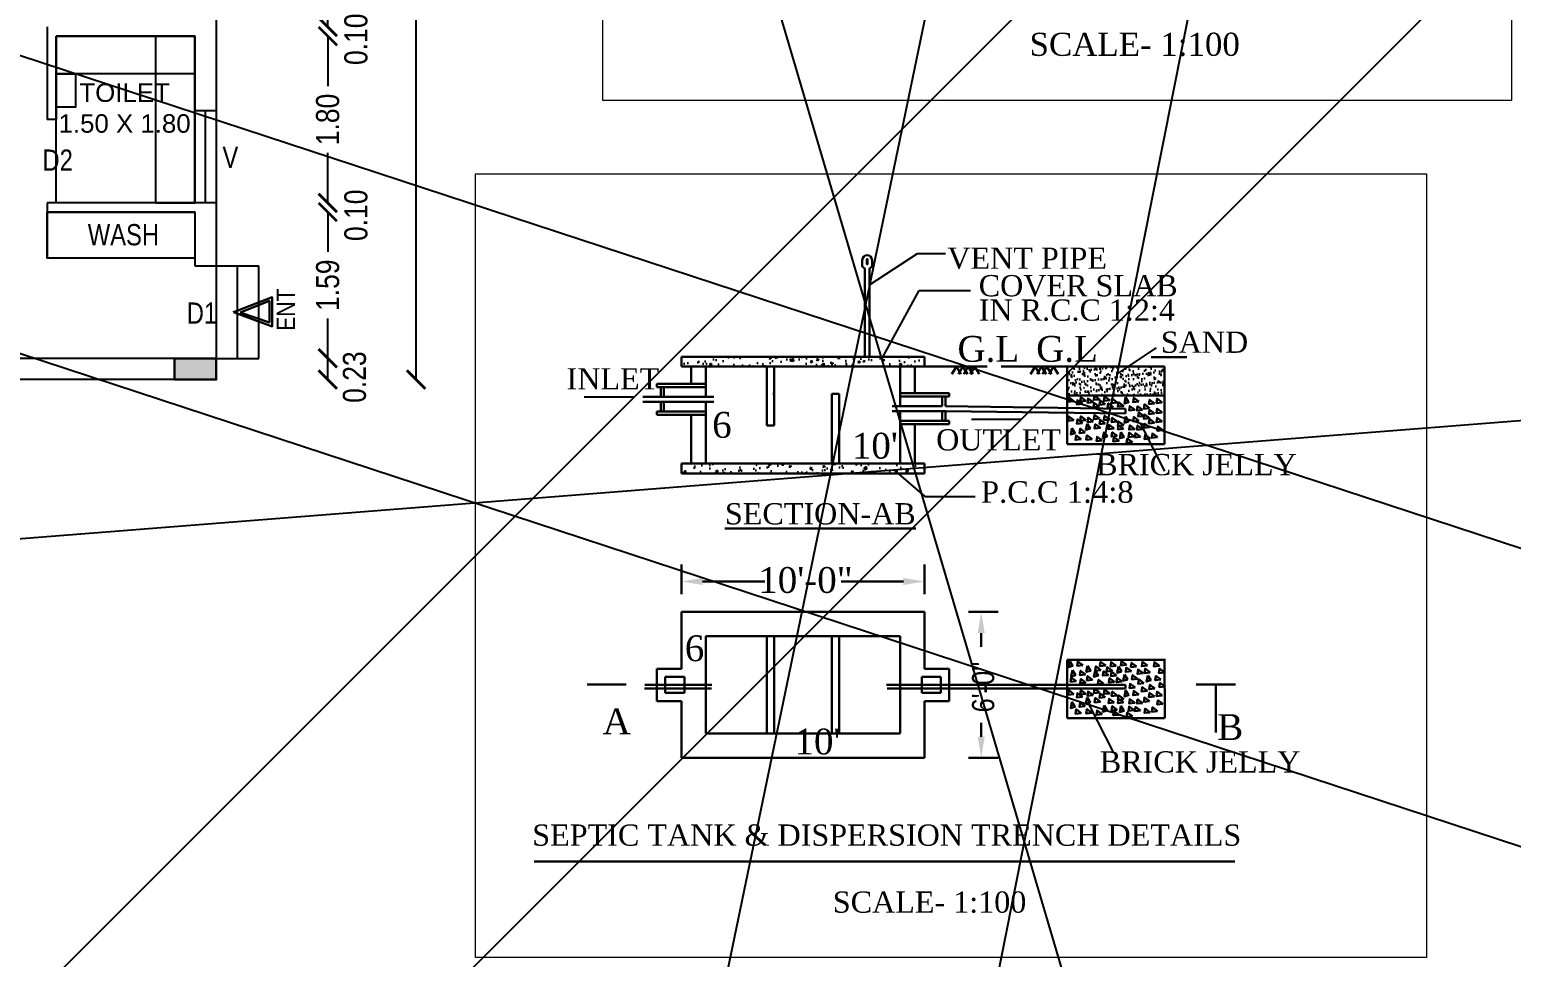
# Model space of a CAD drawing. Header units: metres. Extents: x -488 to 4759, y 38 to 2071.
# Drawn here: x 3027.85 to 3043.89, y 55.3 to 65.34 of the extents above; entities that cross this region are included whole.
import ezdxf

# ---------------------------------------------------------------- set-up
doc = ezdxf.new("R2010")
doc.units = ezdxf.units.M
doc.header["$MEASUREMENT"] = 0
doc.layers.add('0 @ 1', color=7, linetype='Continuous')
doc.styles.add('1', font='times.ttf', dxfattribs={"height": 6})
doc.styles.add('2', font='swissc.ttf', dxfattribs={"height": 0.23})
doc.styles.add('CODE', font='swissc.ttf', dxfattribs={"height": 0.25})
doc.styles.add('Dutch-RO- S.B', font='romantic.ttf')
doc.styles.add('sa1', font='', dxfattribs={"height": 72})
doc.styles.add('SUBBU3', font='swissl.ttf', dxfattribs={"width": 0.8})
doc.styles.add('swc', font='swissc.ttf')
doc.styles.add('TIMES', font='times.ttf', dxfattribs={"height": 9})
doc.styles.get('sa1').set_extended_font_data('Abadi MT Condensed Light')
doc.linetypes.add('ZIGZAG', pattern='A,0.0001,-0.2,[131,ltypeshp.shx,S=0.2,R=0,X=-0.2,Y=0],-0.4,[131,ltypeshp.shx,S=0.2,R=180,X=0.2,Y=0],-0.2', length=0.8001)
doc.dimstyles.new('ISO-25', dxfattribs={"dimtxt": 200, "dimasz": 150, "dimexe": 100, "dimexo": 50, "dimtad": 1, "dimtxsty": 'TIMES', "dimblk": 'OBLIQUE', "dimcen": 2.5, "dimclrt": 3, "dimadec": 0, "dimazin": 0, "dimtfac": 1, "dimtmove": 2, "dimatfit": 3, "dimldrblk": 'OBLIQUE', "dimfxl": 0, "dimarcsym": 0})
doc.dimstyles.new('OUTER', dxfattribs={"dimscale": 0, "dimtxt": 0.3, "dimasz": 0.18, "dimexe": 0.18, "dimexo": 0.0625, "dimgap": 0.09, "dimtad": 0, "dimzin": 0, "dimdsep": 46, "dimtxsty": 'CODE', "dimcen": 0.09, "dimse1": 1, "dimse2": 1, "dimclrd": 8, "dimclrt": 1, "dimadec": 0, "dimazin": 0, "dimtfac": 1, "dimtofl": 0, "dimtmove": 0, "dimatfit": 3, "dimfxl": 0, "dimtolj": 1, "dimtzin": 0, "dimarcsym": 0})
pattern_1 = [(50, (3006.49572, 40.81243), (0.2236462, -0.0195665), [0.0233854, -0.2572393]), (355, (3006.49572, 40.81243), (-0.0432634, 0.2345372), [0.0187083, -0.2057914]), (100.451, (3006.51435, 40.8108), (0.1803836, 0.2149696), [0.0198745, -0.2186196]), (46.1842, (3006.49572, 40.8748), (0.332771, -0.0516103), [0.035078, -0.385859]), (96.6356, (3006.52345, 40.8705), (0.2914326, 0.3037345), [0.0298118, -0.3279294]), (351.184, (3006.4957, 40.8748), (0.291433, 0.303734), [0.0280625, -0.308687]), (21, (3006.5269, 40.8592), (0.1861193, -0.12553905), [0.0233854, -0.2572393]), (326, (3006.5269, 40.8592), (0.0758669, 0.2261054), [0.0187083, -0.2057914]), (71.4514, (3006.5424, 40.84874), (0.2619857, 0.1005668), [0.0198745, -0.2186196]), (37.5, (3006.49572, 40.81243), (0.0037915, 0.10379803), [0, -0.20329698, 0, -0.20890947, 0, -0.20657093]), (7.5, (3006.49572, 40.81243), (0.08202644, 0.1229796), [0, -0.11910958, 0, -0.1986199, 0, -0.0787308]), (327.5, (3006.42618, 40.81243), (0.16644823, -0.00703249), [0, -0.0779513, 0, -0.24320804, 0, -0.32271836]), (317.5, (3006.395, 40.81243), (0.18184034, 0.03121304), [0, -0.1013367, 0, -0.1615151, 0, -0.2291768])]

# ---------------------------------------------------------------- blocks, each defined once
blk = doc.blocks.new('_ArchTick')
at = {"const_width": 0.15}
blk.add_lwpolyline([(-0.5, -0.5), (0.5, 0.5)], dxfattribs=at)
blk = doc.blocks.new('*D358')
at = {"color": 0, "lineweight": -2}
for p, q in [((3031.078, 63.367), (3031.078, 62.935)), ((3031.078, 61.784), (3031.078, 62.216))]:
    blk.add_line(p, q, dxfattribs=at)
at = {"layer": 'Defpoints', "color": 0, "lineweight": -2}
for p in [(3029.352, 63.367), (3031.078, 63.367), (3029.1, 61.784)]:
    blk.add_point(p, dxfattribs=at)
at = {"color": 0, "lineweight": -2, "xscale": 0.2, "yscale": 0.2, "zscale": 0.2}
for p, rotation in [((3031.078, 63.367), 90), ((3031.078, 61.784), 270)]:
    blk.add_blockref('_ArchTick', p, dxfattribs=dict(at, rotation=rotation))
at = {"color": 0, "lineweight": -2, "insert": (3031.078, 62.575), "char_height": 0.25, "attachment_point": 5, "rotation": 90, "style": 'CODE'}
blk.add_mtext('\\A1;1.59', dxfattribs=at)
blk = doc.blocks.new('*D357')
at = {"color": 0, "lineweight": -2}
for p, q in [((3031.078, 63.467), (3031.078, 63.667)), ((3031.078, 63.367), (3031.078, 63.167))]:
    blk.add_line(p, q, dxfattribs=at)
at = {"layer": 'Defpoints', "color": 0, "lineweight": -2}
for p in [(3029.352, 63.367), (3029.363, 63.467), (3031.078, 63.467)]:
    blk.add_point(p, dxfattribs=at)
at = {"color": 0, "lineweight": -2, "xscale": 0.2, "yscale": 0.2, "zscale": 0.2}
for p, rotation in [((3031.078, 63.467), 270), ((3031.078, 63.367), 90)]:
    blk.add_blockref('_ArchTick', p, dxfattribs=dict(at, rotation=rotation))
at = {"color": 0, "lineweight": -2, "insert": (3031.384, 63.332), "char_height": 0.25, "attachment_point": 5, "rotation": 90, "style": 'CODE'}
blk.add_mtext('\\A1;0.10', dxfattribs=at)
blk = doc.blocks.new('*D356')
at = {"color": 0, "lineweight": -2}
for p, q in [((3031.078, 65.271), (3031.078, 64.728)), ((3031.078, 63.467), (3031.078, 64.009))]:
    blk.add_line(p, q, dxfattribs=at)
at = {"layer": 'Defpoints', "color": 0, "lineweight": -2}
for p in [(3029.399, 65.271), (3031.078, 65.271), (3029.363, 63.467)]:
    blk.add_point(p, dxfattribs=at)
at = {"color": 0, "lineweight": -2, "xscale": 0.2, "yscale": 0.2, "zscale": 0.2}
for p, rotation in [((3031.078, 65.271), 90), ((3031.078, 63.467), 270)]:
    blk.add_blockref('_ArchTick', p, dxfattribs=dict(at, rotation=rotation))
at = {"color": 0, "lineweight": -2, "insert": (3031.078, 64.369), "char_height": 0.25, "attachment_point": 5, "rotation": 90, "style": 'CODE'}
blk.add_mtext('\\A1;1.80', dxfattribs=at)
blk = doc.blocks.new('*D355')
at = {"color": 0, "lineweight": -2}
for p, q in [((3031.078, 65.371), (3031.078, 65.571)), ((3031.078, 65.271), (3031.078, 65.071))]:
    blk.add_line(p, q, dxfattribs=at)
at = {"layer": 'Defpoints', "color": 0, "lineweight": -2}
for p in [(3029.366, 65.371), (3029.399, 65.271), (3031.078, 65.371)]:
    blk.add_point(p, dxfattribs=at)
at = {"color": 0, "lineweight": -2, "xscale": 0.2, "yscale": 0.2, "zscale": 0.2}
for p, rotation in [((3031.078, 65.371), 270), ((3031.078, 65.271), 90)]:
    blk.add_blockref('_ArchTick', p, dxfattribs=dict(at, rotation=rotation))
at = {"color": 0, "lineweight": -2, "insert": (3031.384, 65.237), "char_height": 0.25, "attachment_point": 5, "rotation": 90, "style": 'CODE'}
blk.add_mtext('\\A1;0.10', dxfattribs=at)
blk = doc.blocks.new('*D354')
at = {"color": 0, "lineweight": -2}
for p, q in [((3031.078, 67.175), (3031.078, 66.633)), ((3031.078, 65.371), (3031.078, 65.913))]:
    blk.add_line(p, q, dxfattribs=at)
at = {"layer": 'Defpoints', "color": 0, "lineweight": -2}
for p in [(3029.277, 67.175), (3031.078, 67.175), (3029.366, 65.371)]:
    blk.add_point(p, dxfattribs=at)
at = {"color": 0, "lineweight": -2, "xscale": 0.2, "yscale": 0.2, "zscale": 0.2}
for p, rotation in [((3031.078, 67.175), 90), ((3031.078, 65.371), 270)]:
    blk.add_blockref('_ArchTick', p, dxfattribs=dict(at, rotation=rotation))
at = {"color": 0, "lineweight": -2, "insert": (3031.078, 66.273), "char_height": 0.25, "attachment_point": 5, "rotation": 90, "style": 'CODE'}
blk.add_mtext('\\A1;1.80', dxfattribs=at)
blk = doc.blocks.new('*D346')
at = {"color": 0, "lineweight": -2}
blk.add_line((3031.078, 61.554), (3031.078, 61.784), dxfattribs=at)
at = {"layer": 'Defpoints', "color": 0, "lineweight": -2}
for p in [(3029.46, 61.784), (3031.078, 61.784), (3029.466, 61.554)]:
    blk.add_point(p, dxfattribs=at)
at = {"color": 0, "lineweight": -2, "xscale": 0.2, "yscale": 0.2, "zscale": 0.2}
for p, rotation in [((3031.078, 61.784), 90), ((3031.078, 61.554), 270)]:
    blk.add_blockref('_ArchTick', p, dxfattribs=dict(at, rotation=rotation))
at = {"color": 0, "lineweight": -2, "insert": (3031.368, 61.581), "char_height": 0.25, "attachment_point": 5, "rotation": 90, "style": 'CODE'}
blk.add_mtext('\\A1;0.23', dxfattribs=at)
blk = doc.blocks.new('*D345')
at = {"color": 0, "lineweight": -2}
for p, q in [((3032.034, 74.014), (3032.034, 68.233)), ((3032.034, 61.554), (3032.034, 67.334))]:
    blk.add_line(p, q, dxfattribs=at)
at = {"layer": 'Defpoints', "color": 0, "lineweight": -2}
for p in [(3029.871, 74.014), (3032.034, 74.014), (3029.871, 61.554)]:
    blk.add_point(p, dxfattribs=at)
at = {"color": 0, "lineweight": -2, "xscale": 0.2, "yscale": 0.2, "zscale": 0.2}
for p, rotation in [((3032.034, 74.014), 90), ((3032.034, 61.554), 270)]:
    blk.add_blockref('_ArchTick', p, dxfattribs=dict(at, rotation=rotation))
at = {"color": 0, "lineweight": -2, "insert": (3032.034, 67.784), "char_height": 0.25, "attachment_point": 5, "rotation": 90, "style": 'CODE'}
blk.add_mtext('\\A1;{\\fSwis721 Cn BT|b1|i0|c0|p34;12.46}', dxfattribs=at)
blk = doc.blocks.new('_OBLIQUE')
at = {"color": 0, "linetype": 'ByBlock'}
blk.add_line((-0.5, -0.5), (0.5, 0.5), dxfattribs=at)

msp = doc.modelspace()

# ---------------------------------------------------------------- hatches: boundary and pattern name
at = {"lineweight": 30}
h = msp.add_hatch(color=256, dxfattribs=at)
h.dxf.hatch_style = 1
h.paths.add_polyline_path([(3029.87054, 61.78386), (3029.42054, 61.78386), (3029.42063, 61.55386), (3029.87063, 61.55386)])
at = {"linetype": 'ByBlock', "lineweight": 30}
h = msp.add_hatch(dxfattribs=at)
h.set_pattern_fill('AR-CONC', color=256, scale=0.001228, style=0)
h.set_pattern_definition(pattern_1)
h.paths.add_polyline_path([(3034.90651, 61.80201), (3034.90651, 61.69679), (3037.53703, 61.69679), (3037.53703, 61.80201)])
h = msp.add_hatch(dxfattribs=at)
h.set_pattern_fill('AR-SAND', color=256, scale=0.001754, style=0)
h.set_pattern_definition([(37.5, (3009.93856, 60.555394), (-0.00280595, 0.08582766), [0, -0.06770627, 0, -0.07572412, 0, -0.07238335]), (7.5, (3009.93856, 60.55539), (0.0788322, 0.12570854), [0, -0.03652575, 0, -0.06102473, 0, -0.02338539]), (327.5, (3009.88377, 60.555394), (0.13871514, 0.00025204), [0, -0.0222718, 0, -0.08017848, 0, -0.10467745]), (317.5, (3009.88377, 60.55539), (0.13390374, 0.0390948), [0, -0.0111359, 0, -0.05256144, 0, -0.06013386])])
h.paths.add_polyline_path([(3040.13186, 61.38113), (3040.13186, 61.69679), (3039.07965, 61.69679), (3039.07965, 61.38113), (3039.37423, 61.38113), (3039.37423, 61.38114), (3039.37424, 61.38113)])
h = msp.add_hatch(dxfattribs=at)
h.set_pattern_fill('AR-CONC', color=256, scale=0.001228, style=0)
h.set_pattern_definition(pattern_1)
h.paths.add_polyline_path([(3037.53703, 60.53936), (3037.53703, 60.64458), (3034.90651, 60.64458), (3034.90651, 60.53936)])

# ---------------------------------------------------------------- linework, layer by layer
for p, q in [((3029.87063, 69.78386), (3029.87063, 62.78386)), ((3028.04063, 65.3708), (3028.04063, 64.36966)), ((3029.64063, 65.2708), (3028.14063, 65.2708)), ((3028.14063, 65.2708), (3028.14063, 64.36966)), ((3029.64063, 65.2708), (3029.64063, 63.46651)), ((3029.64063, 64.46651), (3029.87063, 64.46651)), ((3028.14063, 64.36966), (3028.04063, 64.36966)), ((3029.64063, 63.46651), (3028.04063, 63.46651)), ((3028.04063, 63.46651), (3028.04063, 62.86651)), ((3029.64063, 63.36651), (3028.04063, 63.36651)), ((3029.87063, 63.46651), (3029.64063, 63.46651)), ((3029.64063, 63.36651), (3029.64063, 62.78386)), ((3029.64063, 62.86651), (3028.04063, 62.86651)), ((3029.64063, 62.78386), (3029.87063, 62.78386)), ((3029.87063, 62.78386), (3029.87063, 61.78386)), ((3030.10063, 61.78386), (3030.10063, 62.78386)), ((3030.33063, 61.78386), (3030.33063, 62.78386)), ((3029.87063, 61.78386), (3027.14063, 61.78386)), ((3029.87063, 61.78386), (3029.87063, 61.55386)), ((3029.87063, 61.55386), (3026.91063, 61.55386))]:
    msp.add_line(p, q)
at = {"lineweight": -2}
for p, q in [((3029.75563, 63.46651), (3029.75563, 64.46651)), ((3029.87063, 62.78386), (3030.33063, 62.78386)), ((3029.87063, 61.78386), (3030.33063, 61.78386))]:
    msp.add_line(p, q, dxfattribs=at)
at = {"linetype": 'ByBlock', "lineweight": 30}
for p, q in [((3036.8629, 62.78436), (3036.8629, 62.84714)), ((3036.8892, 61.80201), (3036.8892, 62.7504)), ((3036.91112, 62.85537), (3036.91112, 62.80556)), ((3036.91989, 62.85537), (3036.91989, 62.80556)), ((3036.94181, 61.80201), (3036.94181, 62.7504)), ((3036.96812, 62.78436), (3036.96812, 62.84714)), ((3034.90651, 61.80201), (3034.90651, 61.69679)), ((3037.53703, 61.80201), (3034.90651, 61.80201)), ((3037.53703, 61.69679), (3037.53703, 61.80201)), ((3040.37504, 61.79544), (3039.98789, 61.79544)), ((3034.90651, 61.69679), (3038.21293, 61.69679)), ((3035.01173, 61.69679), (3035.01173, 61.50717)), ((3035.16956, 61.69679), (3035.16956, 61.36687)), ((3035.83087, 61.69679), (3035.83087, 61.05671)), ((3035.90979, 61.69679), (3035.90979, 61.05671)), ((3037.27398, 61.69679), (3037.27398, 61.26542)), ((3037.43181, 61.69679), (3037.43181, 61.40572)), ((3037.88086, 61.69679), (3037.83224, 61.61257)), ((3037.88086, 61.69679), (3037.92948, 61.61257)), ((3037.95183, 61.69679), (3037.90321, 61.61257)), ((3037.95183, 61.69679), (3038.00046, 61.61257)), ((3038.00903, 61.69679), (3037.96041, 61.61257)), ((3038.00903, 61.69679), (3038.05765, 61.61257)), ((3038.08, 61.69679), (3038.03138, 61.61257)), ((3038.08, 61.69679), (3038.12863, 61.61257)), ((3038.36437, 61.69679), (3040.13186, 61.69679)), ((3038.7327, 61.69679), (3038.68408, 61.61257)), ((3038.7327, 61.69679), (3038.78132, 61.61257)), ((3038.80367, 61.69679), (3038.75505, 61.61257)), ((3038.80367, 61.69679), (3038.8523, 61.61257)), ((3038.86087, 61.69679), (3038.81225, 61.61257)), ((3038.86087, 61.69679), (3038.90949, 61.61257)), ((3038.93184, 61.69679), (3038.88322, 61.61257)), ((3038.93184, 61.69679), (3038.98047, 61.61257)), ((3039.07965, 60.85502), (3039.07965, 61.69679)), ((3040.13186, 60.85502), (3040.13186, 61.69679)), ((3034.64037, 61.50717), (3035.16956, 61.50717)), ((3034.64037, 61.50717), (3034.64037, 61.47209)), ((3034.64037, 61.47209), (3035.16956, 61.47209)), ((3034.6808, 61.47209), (3034.6808, 61.36687)), ((3034.71587, 61.47209), (3034.71587, 61.36687)), ((3034.48701, 61.36687), (3035.25637, 61.36687)), ((3034.48701, 61.31426), (3035.25637, 61.31426)), ((3034.6808, 61.31426), (3034.6808, 61.20904)), ((3034.71587, 61.31426), (3034.71587, 61.20904)), ((3035.16956, 61.31426), (3035.16956, 60.64458)), ((3035.89426, 61.40074), (3035.90979, 61.40074)), ((3036.53165, 61.40074), (3036.53165, 60.64458)), ((3036.53165, 61.40074), (3036.61056, 61.40074)), ((3036.61056, 61.40074), (3036.61056, 60.64458)), ((3037.72766, 61.26542), (3037.18717, 61.26542)), ((3037.80317, 61.40572), (3037.27398, 61.40572)), ((3037.80317, 61.37064), (3037.27398, 61.37064)), ((3037.72766, 61.26542), (3037.72766, 61.37064)), ((3037.76274, 61.26542), (3037.76274, 61.37064)), ((3037.76274, 61.26542), (3039.71097, 61.23925)), ((3037.80317, 61.37064), (3037.80317, 61.40572)), ((3039.07965, 61.38113), (3040.13186, 61.38113)), ((3034.64037, 61.20904), (3035.16956, 61.20904)), ((3034.64037, 61.20904), (3034.64037, 61.17397)), ((3034.64037, 61.17397), (3035.16956, 61.17397)), ((3035.01173, 61.17397), (3035.01173, 60.64458)), ((3037.76238, 61.21281), (3037.18717, 61.21281)), ((3037.27398, 61.21281), (3037.27398, 60.64458)), ((3037.80317, 61.10759), (3037.27398, 61.10759)), ((3037.72766, 61.10759), (3037.72766, 61.21281)), ((3037.76238, 61.21281), (3039.71097, 61.18663)), ((3037.76274, 61.10759), (3037.76274, 61.21281)), ((3037.80317, 61.07252), (3037.80317, 61.10759)), ((3039.71097, 61.18663), (3039.71097, 61.23925)), ((3035.83087, 61.05671), (3035.90979, 61.05671)), ((3037.80317, 61.07252), (3037.27398, 61.07252)), ((3037.43181, 61.07252), (3037.43181, 60.64458)), ((3039.07965, 60.85502), (3040.13186, 60.85502)), ((3034.90651, 60.64458), (3034.90651, 60.53936)), ((3037.53703, 60.64458), (3034.90651, 60.64458)), ((3037.53703, 60.53936), (3037.53703, 60.64458)), ((3034.90651, 60.53936), (3037.53703, 60.53936)), ((3034.90651, 59.03956), (3034.90651, 58.4255)), ((3034.90651, 59.03956), (3037.53703, 59.03956)), ((3037.53703, 59.03956), (3037.53703, 58.4255)), ((3035.16956, 58.7765), (3037.27398, 58.7765)), ((3035.16956, 58.7765), (3035.16956, 57.72429)), ((3035.83087, 58.7765), (3035.83087, 57.72429)), ((3035.90979, 58.7765), (3035.90979, 57.72429)), ((3036.53165, 58.7765), (3036.53165, 57.72429)), ((3036.61056, 58.7765), (3036.61056, 57.72429)), ((3037.27398, 58.7765), (3037.27398, 57.72429)), ((3034.90651, 58.4255), (3034.64037, 58.4255)), ((3034.64037, 58.4255), (3034.64037, 58.0753)), ((3037.53703, 58.4255), (3037.80317, 58.4255)), ((3037.80317, 58.4255), (3037.80317, 58.0753)), ((3039.07965, 58.52312), (3040.13186, 58.52312)), ((3039.07965, 57.8918), (3039.07965, 58.52312)), ((3034.30701, 58.25539), (3033.88348, 58.25539)), ((3034.72987, 58.336), (3034.72987, 58.1648)), ((3034.93796, 58.336), (3034.72987, 58.336)), ((3034.93796, 58.336), (3034.93796, 58.1648)), ((3037.12583, 58.2504), (3039.71097, 58.2504)), ((3037.13222, 58.21282), (3039.71097, 58.21282)), ((3037.50558, 58.336), (3037.50558, 58.1648)), ((3037.50558, 58.336), (3037.71367, 58.336)), ((3037.71367, 58.336), (3037.71367, 58.1648)), ((3039.71097, 58.21282), (3039.71097, 58.2504)), ((3040.90028, 58.25539), (3040.47676, 58.25539)), ((3040.68852, 58.25539), (3040.68852, 57.73621)), ((3034.90651, 58.0753), (3034.64037, 58.0753)), ((3034.93796, 58.1648), (3034.72987, 58.1648)), ((3034.90651, 58.0753), (3034.90651, 57.46124)), ((3037.50558, 58.1648), (3037.71367, 58.1648)), ((3037.53703, 58.0753), (3037.53703, 57.46124)), ((3037.53703, 58.0753), (3037.80317, 58.0753)), ((3040.13186, 57.8918), (3039.07965, 57.8918)), ((3035.16956, 57.72429), (3037.27398, 57.72429)), ((3034.90651, 57.46124), (3037.53703, 57.46124)), ((3033.30993, 56.33801), (3040.89538, 56.33801))]:
    msp.add_line(p, q, dxfattribs=at)
at = {"lineweight": 30, "ltscale": 0.5}
for p, q in [((3034.90651, 59.23216), (3034.90651, 59.55222)), ((3037.53703, 59.23216), (3037.53703, 59.55222)), ((3035.13512, 59.36933), (3035.80933, 59.36933)), ((3037.30842, 59.36933), (3036.63421, 59.36933)), ((3038.01232, 59.03956), (3038.33238, 59.03956)), ((3038.14949, 58.81094), (3038.14949, 58.66284)), ((3038.14949, 57.68986), (3038.14949, 57.83796)), ((3038.01232, 57.46124), (3038.33238, 57.46124)), ((3033.30993, 56.33801), (3040.84953, 56.33801))]:
    msp.add_line(p, q, dxfattribs=at)
at = {"lineweight": 30}
msp.add_line((3040.13186, 58.53046), (3040.1356, 57.8918), dxfattribs=at)
at = {"linetype": 'ByBlock', "lineweight": 30, "ltscale": 0.2}
for p, q in [((3034.50613, 58.21282), (3035.23047, 58.21282)), ((3034.51102, 58.2504), (3035.23536, 58.2504))]:
    msp.add_line(p, q, dxfattribs=at)
at = {"linetype": 'ZIGZAG', "lineweight": 18, "ltscale": 0.4}
for points in [[(3034.05638, 74.16095), (3043.88663, 74.16095), (3043.88663, 64.57543), (3034.05638, 64.57543)], [(3032.67668, 63.78031), (3042.96787, 63.78031), (3042.96787, 55.30154), (3032.67668, 55.30154)]]:
    msp.add_lwpolyline(points, close=True, dxfattribs=at)
msp.add_lwpolyline([(3014.18063, 74.01386), (3029.87063, 74.01386), (3029.87063, 61.55386), (3014.18063, 61.55386)], close=True)
msp.add_lwpolyline([(3014.18063, 74.01386), (3029.87063, 74.01386), (3029.87063, 61.55386), (3014.18063, 61.55386)], close=True)
at = {"lineweight": -2}
for points in [[(3028.14063, 65.2708), (3029.64063, 65.2708), (3029.64063, 63.46651), (3028.14063, 63.46651)], [(3028.14063, 64.86141), (3028.34681, 64.86141), (3028.34681, 64.502), (3028.14063, 64.502)], [(3028.04063, 63.36651), (3029.64063, 63.36651), (3029.64063, 62.86651), (3028.04063, 62.86651)]]:
    msp.add_lwpolyline(points, close=True, dxfattribs=at)
at = {"ltscale": 400}
for points in [[(3028.14063, 65.2708), (3029.64063, 65.2708), (3029.64063, 64.86141), (3028.14063, 64.86141)], [(3029.64063, 65.2708), (3029.21534, 65.2708), (3029.21534, 63.46651), (3029.64063, 63.46651)]]:
    msp.add_lwpolyline(points, close=True, dxfattribs=at)
at = {"lineweight": 30}
for points in [[(3030.05683, 62.28386), (3030.05683, 62.28386), (3030.47746, 62.12964), (3030.47746, 62.44499)], [(3030.13179, 62.28117), (3030.44746, 62.17198), (3030.44746, 62.40502)], [(3029.87054, 61.78386), (3029.87063, 61.55386), (3029.42063, 61.55386), (3029.42054, 61.78386)]]:
    msp.add_lwpolyline(points, close=True, dxfattribs=at)
at = {"linetype": 'ByBlock', "lineweight": 30}
for points in [[(3039.15316, 61.32155), (3039.0985, 61.36264), (3039.09133, 61.31491)], [(3039.24452, 61.29161), (3039.18985, 61.3327), (3039.18268, 61.28497)], [(3039.28074, 61.32361), (3039.22607, 61.36469), (3039.2189, 61.31696)], [(3039.36099, 61.30922), (3039.30633, 61.35031), (3039.29915, 61.30258)], [(3039.42575, 61.26071), (3039.37108, 61.3018), (3039.36391, 61.25407)], [(3039.4289, 61.34005), (3039.37423, 61.38114), (3039.36706, 61.33341)], [(3039.49187, 61.28699), (3039.4372, 61.32808), (3039.43003, 61.28035)], [(3039.54001, 61.32977), (3039.48535, 61.37086), (3039.47817, 61.32313)], [(3039.5782, 61.25666), (3039.52353, 61.29774), (3039.51636, 61.25001)], [(3039.62232, 61.30716), (3039.56765, 61.34825), (3039.56048, 61.30052)], [(3039.6911, 61.26773), (3039.63643, 61.30882), (3039.62926, 61.26109)], [(3039.71248, 61.36269), (3039.69861, 61.29573), (3039.74485, 61.30958)], [(3039.81163, 61.227), (3039.75696, 61.26809), (3039.74979, 61.22036)], [(3039.85523, 61.31622), (3039.80056, 61.35731), (3039.79339, 61.30958)], [(3039.89599, 61.22495), (3039.84133, 61.26604), (3039.83416, 61.21831)], [(3039.97007, 61.2455), (3039.9154, 61.28659), (3039.90823, 61.23886)], [(3040.02563, 61.29483), (3039.97096, 61.33592), (3039.96379, 61.28819)], [(3040.10698, 61.30708), (3040.05231, 61.34817), (3040.04514, 61.30044)], [(3039.15316, 61.11359), (3039.0985, 61.15468), (3039.09133, 61.10695)], [(3039.24452, 61.08365), (3039.18985, 61.12474), (3039.18268, 61.07701)], [(3039.28074, 61.11565), (3039.22607, 61.15674), (3039.2189, 61.109)], [(3039.36099, 61.10126), (3039.30633, 61.14235), (3039.29915, 61.09462)], [(3039.4289, 61.13209), (3039.37423, 61.17318), (3039.36706, 61.12545)], [(3039.49187, 61.07903), (3039.4372, 61.12012), (3039.43003, 61.07239)], [(3039.54001, 61.12181), (3039.48535, 61.1629), (3039.47817, 61.11517)], [(3039.62232, 61.0992), (3039.56765, 61.14029), (3039.56048, 61.09256)], [(3039.6911, 61.05977), (3039.63643, 61.10086), (3039.62926, 61.05313)], [(3039.71248, 61.15473), (3039.69861, 61.08777), (3039.74485, 61.10162)], [(3039.85523, 61.10827), (3039.80056, 61.14935), (3039.79339, 61.10162)], [(3039.90994, 61.15998), (3039.85528, 61.20106), (3039.8481, 61.15333)], [(3039.97007, 61.13688), (3039.9154, 61.17796), (3039.90823, 61.13023)], [(3040.02563, 61.1862), (3039.97096, 61.22729), (3039.96379, 61.17956)], [(3040.02563, 61.08687), (3039.97096, 61.12796), (3039.96379, 61.08023)], [(3040.10698, 61.19845), (3040.05231, 61.23954), (3040.04514, 61.19181)], [(3040.10698, 61.09912), (3040.05231, 61.14021), (3040.04514, 61.09248)], [(3039.13182, 61.02852), (3039.11795, 60.96155), (3039.16418, 60.97541)], [(3039.23136, 60.90806), (3039.17669, 60.94914), (3039.16952, 60.90141)], [(3039.27457, 60.98205), (3039.2199, 61.02314), (3039.21273, 60.97541)], [(3039.29595, 61.07701), (3039.28208, 61.01004), (3039.32832, 61.0239)], [(3039.34865, 60.91011), (3039.29398, 60.9512), (3039.28681, 60.90347)], [(3039.4387, 61.03054), (3039.38403, 61.07163), (3039.37686, 61.0239)], [(3039.45766, 60.89518), (3039.40299, 60.93627), (3039.39582, 60.88854)], [(3039.47904, 60.99014), (3039.46517, 60.92318), (3039.51141, 60.93703)], [(3039.58734, 61.02316), (3039.53267, 61.06424), (3039.5255, 61.01651)], [(3039.62179, 60.94367), (3039.56712, 60.98476), (3039.55995, 60.93703)], [(3039.69045, 61.0214), (3039.63578, 61.06248), (3039.62861, 61.01475)], [(3039.66213, 60.98557), (3039.64826, 60.9186), (3039.6945, 60.93246)], [(3039.80488, 60.9391), (3039.75021, 60.98019), (3039.74304, 60.93246)], [(3039.81163, 61.01905), (3039.75696, 61.06013), (3039.74979, 61.0124)], [(3039.87354, 60.93453), (3039.81887, 60.97562), (3039.8117, 60.92789)], [(3039.89599, 61.01699), (3039.84133, 61.05808), (3039.83416, 61.01035)], [(3039.97007, 61.03754), (3039.9154, 61.07863), (3039.90823, 61.0309)], [(3039.9783, 60.91628), (3039.92364, 60.95737), (3039.91646, 60.90964)], [(3040.05663, 60.92996), (3040.00196, 60.97104), (3039.99479, 60.92331)], [(3040.11617, 61.00671), (3040.0615, 61.0478), (3040.05433, 61.00007)], [(3039.64075, 60.89061), (3039.58608, 60.9317), (3039.57891, 60.88397)], [(3039.78488, 60.87517), (3039.73021, 60.91626), (3039.72304, 60.86853)], [(3039.10634, 58.50979), (3039.09247, 58.44283), (3039.13871, 58.45668)], [(3039.1364, 58.40819), (3039.12253, 58.34123), (3039.16876, 58.35508)], [(3039.24909, 58.46333), (3039.19443, 58.50441), (3039.18725, 58.45668)], [(3039.27914, 58.36173), (3039.22448, 58.40281), (3039.21731, 58.35508)], [(3039.30053, 58.45668), (3039.28666, 58.38972), (3039.33289, 58.40357)], [(3039.38375, 58.40357), (3039.36988, 58.33661), (3039.41612, 58.35047)], [(3039.44328, 58.41022), (3039.38861, 58.45131), (3039.38144, 58.40357)], [(3039.49645, 58.45871), (3039.44178, 58.4998), (3039.43461, 58.45207)], [(3039.5265, 58.35711), (3039.47183, 58.3982), (3039.46466, 58.35047)], [(3039.56882, 58.40112), (3039.51415, 58.44221), (3039.50698, 58.39448)], [(3039.60997, 58.45662), (3039.55531, 58.4977), (3039.54814, 58.44997)], [(3039.61328, 58.35258), (3039.55862, 58.39367), (3039.55145, 58.34594)], [(3039.63467, 58.44754), (3039.6208, 58.38058), (3039.66703, 58.39443)], [(3039.72315, 58.46689), (3039.66848, 58.50798), (3039.66131, 58.46025)], [(3039.77459, 58.39701), (3039.71992, 58.4381), (3039.71275, 58.39037)], [(3039.83059, 58.44956), (3039.77592, 58.49065), (3039.76875, 58.44292)], [(3039.90217, 58.37646), (3039.8475, 58.41754), (3039.84033, 58.36981)], [(3039.94949, 58.45867), (3039.89483, 58.49976), (3039.88766, 58.45203)], [(3039.9783, 58.38468), (3039.92364, 58.42577), (3039.91646, 58.37804)], [(3040.07913, 58.45662), (3040.02446, 58.4977), (3040.01729, 58.44997)], [(3040.13263, 58.38468), (3040.07796, 58.42577), (3040.07079, 58.37804)], [(3039.17786, 58.29013), (3039.12319, 58.33122), (3039.11602, 58.28349)], [(3039.2828, 58.27369), (3039.22813, 58.31478), (3039.22096, 58.26705)], [(3039.35482, 58.30452), (3039.30015, 58.34561), (3039.29298, 58.29788)], [(3039.4289, 58.16887), (3039.37423, 58.20995), (3039.36706, 58.16222)], [(3039.47416, 58.26547), (3039.4195, 58.30656), (3039.41233, 58.25882)], [(3039.59351, 58.28191), (3039.53885, 58.323), (3039.53167, 58.27527)], [(3039.67582, 58.28602), (3039.62115, 58.32711), (3039.61398, 58.27938)], [(3039.69958, 58.36243), (3039.68571, 58.29546), (3039.73195, 58.30932)], [(3039.81574, 58.22231), (3039.76108, 58.26339), (3039.7539, 58.21566)], [(3039.84233, 58.31596), (3039.78766, 58.35705), (3039.78049, 58.30932)], [(3039.90834, 58.26958), (3039.85367, 58.31067), (3039.8465, 58.26294)], [(3039.94744, 58.18531), (3039.89277, 58.2264), (3039.8856, 58.17867)], [(3039.95133, 58.35328), (3039.93746, 58.28632), (3039.98369, 58.30017)], [(3040.02974, 58.20997), (3039.97508, 58.25106), (3039.96791, 58.20333)], [(3040.09408, 58.30682), (3040.03941, 58.3479), (3040.03224, 58.30017)], [(3040.1388, 58.23258), (3040.08414, 58.27367), (3040.07696, 58.22594)], [(3039.15316, 58.15037), (3039.0985, 58.19146), (3039.09133, 58.14373)], [(3039.13182, 58.06529), (3039.11795, 57.99833), (3039.16418, 58.01218)], [(3039.24452, 58.12043), (3039.18985, 58.16151), (3039.18268, 58.11378)], [(3039.27457, 58.01883), (3039.2199, 58.05991), (3039.21273, 58.01218)], [(3039.28074, 58.15242), (3039.22607, 58.19351), (3039.2189, 58.14578)], [(3039.29595, 58.11378), (3039.28208, 58.04682), (3039.32832, 58.06067)], [(3039.36099, 58.13804), (3039.30633, 58.17912), (3039.29915, 58.13139)], [(3039.4387, 58.06732), (3039.38403, 58.1084), (3039.37686, 58.06067)], [(3039.49187, 58.11581), (3039.4372, 58.1569), (3039.43003, 58.10916)], [(3039.54001, 58.15859), (3039.48535, 58.19968), (3039.47817, 58.15195)], [(3039.58734, 58.05993), (3039.53267, 58.10102), (3039.5255, 58.05329)], [(3039.62232, 58.13598), (3039.56765, 58.17707), (3039.56048, 58.12934)], [(3039.69045, 58.05817), (3039.63578, 58.09926), (3039.62861, 58.05153)], [(3039.6911, 58.09655), (3039.63643, 58.13764), (3039.62926, 58.08991)], [(3039.71248, 58.19151), (3039.69861, 58.12454), (3039.74485, 58.1384)], [(3039.81163, 58.05582), (3039.75696, 58.09691), (3039.74979, 58.04918)], [(3039.85523, 58.14504), (3039.80056, 58.18613), (3039.79339, 58.1384)], [(3039.89599, 58.05377), (3039.84133, 58.09485), (3039.83416, 58.04712)], [(3039.97007, 58.07432), (3039.9154, 58.11541), (3039.90823, 58.06768)], [(3040.02563, 58.12365), (3039.97096, 58.16474), (3039.96379, 58.11701)], [(3040.10698, 58.1359), (3040.05231, 58.17698), (3040.04514, 58.12925)], [(3040.11617, 58.04349), (3040.0615, 58.08458), (3040.05433, 58.03685)], [(3039.23136, 57.94483), (3039.17669, 57.98592), (3039.16952, 57.93819)], [(3039.34865, 57.94689), (3039.29398, 57.98798), (3039.28681, 57.94025)], [(3039.45766, 57.93196), (3039.40299, 57.97304), (3039.39582, 57.92531)], [(3039.47904, 58.02691), (3039.46517, 57.95995), (3039.51141, 57.97381)], [(3039.62179, 57.98045), (3039.56712, 58.02154), (3039.55995, 57.97381)], [(3039.64075, 57.92739), (3039.58608, 57.96847), (3039.57891, 57.92074)], [(3039.66213, 58.02234), (3039.64826, 57.95538), (3039.6945, 57.96923)], [(3039.78488, 57.91195), (3039.73021, 57.95303), (3039.72304, 57.9053)], [(3039.80488, 57.97588), (3039.75021, 58.01696), (3039.74304, 57.96923)], [(3039.87354, 57.9713), (3039.81887, 58.01239), (3039.8117, 57.96466)], [(3039.9783, 57.95305), (3039.92364, 57.99414), (3039.91646, 57.94641)], [(3040.05663, 57.96673), (3040.00196, 58.00782), (3039.99479, 57.96009)]]:
    msp.add_lwpolyline(points, close=True, dxfattribs=at)
for centre, radius, start, end in [((3036.91551, 62.84714), 0.05261, 0, 180), ((3036.91551, 62.85537), 0.00438, 0, 180), ((3036.88043, 62.78436), 0.01754, 180, 255.522488), ((3036.87167, 62.7504), 0.01754, 0, 75.522488), ((3036.91551, 62.80556), 0.00438, 180, 0), ((3036.95935, 62.7504), 0.01754, 104.477512, 180), ((3036.95058, 62.78436), 0.01754, 284.477512, 0)]:
    msp.add_arc(centre, radius, start, end, dxfattribs=at)
at = {"lineweight": 30, "ltscale": 0.5}
for points in [[(3035.13512, 59.40743), (3035.13512, 59.33122), (3034.90651, 59.36933)], [(3037.30842, 59.40743), (3037.30842, 59.33122), (3037.53703, 59.36933)], [(3038.11139, 58.81094), (3038.18759, 58.81094), (3038.14949, 59.03956)], [(3038.11139, 57.68986), (3038.18759, 57.68986), (3038.14949, 57.46124)]]:
    msp.add_solid(points, dxfattribs=at)

# ---------------------------------------------------------------- texts
at = {"lineweight": 30}
for s, height, style, p in [('SCALE- 1:100', 0.25, 'Dutch-RO- S.B', (3038.67242, 65.05752)), ('VENT PIPE', 0.23, '1', (3037.78311, 62.75281)), ('COVER SLAB', 0.23, '1', (3038.12257, 62.4553)), ('IN R.C.C 1:2:4', 0.23, '1', (3038.12257, 62.19128)), ('SAND', 0.23, '1', (3040.09275, 61.84378)), ('G.L', 0.279384, '1', (3037.89251, 61.74708)), ('G.L', 0.279384, '1', (3038.74435, 61.74708)), ('INLET', 0.23, '1', (3033.66231, 61.44757)), ('6', 0.27938, '1', (3035.23832, 60.92442)), ("10'", 0.279384, '1', (3036.74951, 60.69881)), ('OUTLET', 0.23, '1', (3037.66193, 60.78714)), ('BRICK JELLY', 0.23, '1', (3039.39323, 60.51946)), ('P.C.C 1:4:8', 0.2328203, '1', (3038.14702, 60.22115)), ('%%USECTION-AB', 0.23, '1', (3035.37585, 59.98681)), ('6', 0.27938, '1', (3034.94193, 58.50713)), ('A', 0.27938, '1', (3034.05315, 57.71598)), ('B', 0.27938, '1', (3040.70309, 57.65385)), ("10'", 0.279384, '1', (3036.12847, 57.49741)), ('BRICK JELLY', 0.23, '1', (3039.43254, 57.30184)), ('SEPTIC TANK & DISPERSION TRENCH DETAILS', 0.23, '1', (3033.29144, 56.50973)), ('SCALE- 1:100', 0.23, '1', (3036.5435, 55.78477))]:
    msp.add_text(s, height=height, dxfattribs=dict(at, style=style)).set_placement(p)
at = {"lineweight": -2, "style": '2'}
msp.add_text('ENT', height=0.2, rotation=90, dxfattribs=at).set_placement((3030.72468, 62.08184))
for s, insert, char_height, width, attachment_point, style in [('{\\fArial|b0|i0|c0|p34;\\C252;TOILET\\P1.50 X 1.80}', (3028.87948, 64.75904), 0.2, 1.6304992, 2, 'sa1'), ('{\\C252;D2}', (3027.99109, 64.04425), 0.23, 0.2619959, 1, 'SUBBU3'), ('V', (3029.93859, 64.07556), 0.23, 0.2619959, 1, 'SUBBU3'), ('{\\C252;WASH}', (3028.4811, 63.23677), 0.23, 0.2619959, 1, 'SUBBU3'), ('{\\C252;D1}', (3029.55218, 62.3885), 0.23, 0.2619959, 1, 'SUBBU3')]:
    msp.add_mtext(s, dxfattribs=dict(insert=insert, char_height=char_height, width=width, attachment_point=attachment_point, style=style))
at = {"lineweight": 30, "insert": (3036.24739, 59.38292), "char_height": 0.279384, "attachment_point": 5, "style": '1'}
msp.add_mtext('\\A1;10\'-0"', dxfattribs=at)
at = {"lineweight": 30, "ltscale": 0.5, "insert": (3038.17173, 58.22572), "char_height": 0.240045, "attachment_point": 5, "rotation": 90, "style": 'swc'}
msp.add_mtext('\\A1;6\'-0"', dxfattribs=at)

# ---------------------------------------------------------------- dimensions: what is measured, and where the dimension line sits
at = {"layer": '0 @ 1', "lineweight": -2}
for base, p1, p2, text, override, picture, middle in [((3032.03437, 74.01394), (3029.87063, 61.55386), (3029.87063, 74.01394), '{\\fSwis721 Cn BT|b1|i0|c0|p34;<>}', {"dimscale": 1, "dimtxt": 0.25, "dimasz": 0.2, "dimblk": 'ArchTick', "dimclrd": 0, "dimclrt": 0, "dimtix": 0, "dimtofl": 0, "dimtmove": 0, "dimatfit": 3, "dimfxl": 25.4}, '*D345', (3032.03437, 67.7839)), ((3031.07814, 63.36651), (3029.09981, 61.78386), (3029.35219, 63.36651), '1.59', {"dimscale": 1, "dimtxt": 0.25, "dimasz": 0.2, "dimblk": 'ArchTick', "dimclrd": 0, "dimclrt": 0, "dimtix": 0, "dimtofl": 0, "dimtmove": 1, "dimatfit": 3, "dimfxl": 25.4}, '*D358', (3031.07814, 62.57518))]:
    dim = msp.add_linear_dim(base=base, p1=p1, p2=p2, angle=270, text=text, dimstyle='OUTER', override=override, dxfattribs=at)
    dim.commit()
    dim.dimension.update_dxf_attribs({"geometry": picture, "text_midpoint": middle})
for base, p1, p2, picture, middle in [((3031.07814, 67.1751), (3029.3664, 65.3708), (3029.27747, 67.1751), '*D354', (3031.07814, 66.27295)), ((3031.07814, 65.2708), (3029.36288, 63.46651), (3029.39861, 65.2708), '*D356', (3031.07814, 64.36866))]:
    dim = msp.add_linear_dim(base=base, p1=p1, p2=p2, angle=270, dimstyle='OUTER', override={"dimscale": 1, "dimtxt": 0.25, "dimasz": 0.2, "dimblk": 'ArchTick', "dimclrd": 0, "dimclrt": 0, "dimtix": 0, "dimtofl": 0, "dimtmove": 1, "dimatfit": 3, "dimfxl": 25.4}, dxfattribs=at)
    dim.commit()
    dim.dimension.update_dxf_attribs({"geometry": picture, "text_midpoint": middle})
for base, p1, p2, picture, middle in [((3031.07814, 65.3708), (3029.39861, 65.2708), (3029.3664, 65.3708), '*D355', (3031.3842, 65.23666)), ((3031.07814, 63.46651), (3029.35219, 63.36651), (3029.36288, 63.46651), '*D357', (3031.3842, 63.33236)), ((3031.07814, 61.78386), (3029.46598, 61.55386), (3029.45956, 61.78386), '*D346', (3031.36773, 61.58063))]:
    dim = msp.add_linear_dim(base=base, p1=p1, p2=p2, angle=270, dimstyle='OUTER', override={"dimscale": 1, "dimtxt": 0.25, "dimasz": 0.2, "dimblk": 'ArchTick', "dimclrd": 0, "dimclrt": 0, "dimtix": 0, "dimtofl": 0, "dimtmove": 1, "dimatfit": 3, "dimfxl": 25.4}, dxfattribs=at)
    dim.commit()
    dim.dimension.update_dxf_attribs({"geometry": picture, "text_midpoint": middle, "dimtype": 128})

# ---------------------------------------------------------------- leaders
at = {"linetype": 'ByBlock', "lineweight": 30}
for points, override in [([(3036.94181, 62.57846), (3037.46172, 62.91985), (3037.76467, 62.91985)], {"dimscale": 4.5, "dimexe": 1, "dimexo": 1, "dimgap": 1, "dimtad": 0, "dimclrd": 256}), ([(3037.07221, 61.7724), (3037.47747, 62.51703), (3038.03459, 62.51703)], {"dimexe": 1, "dimexo": 1, "dimgap": 1, "dimtad": 0, "dimclrd": 256}), ([(3039.61765, 61.6118), (3040.04688, 61.89878)], {"dimscale": 4.5, "dimexe": 1, "dimexo": 1, "dimgap": 1, "dimtad": 0, "dimclrd": 256}), ([(3034.38987, 61.3632), (3033.85277, 61.3632)], {"dimexe": 1, "dimexo": 1, "dimgap": 1, "dimtad": 0, "dimclrd": 256}), ([(3038.58067, 61.12387), (3038.04357, 61.12387)], {"dimexe": 1, "dimexo": 1, "dimgap": 1, "dimtad": 0, "dimclrd": 256}), ([(3039.87497, 61.0754), (3040.13345, 60.56405)], {"dimscale": 4.5, "dimexe": 1, "dimexo": 1, "dimgap": 1, "dimtad": 0, "dimclrd": 256}), ([(3037.20244, 60.57565), (3037.53903, 60.28824), (3038.08404, 60.28824)], {"dimexe": 1, "dimexo": 1, "dimgap": 1, "dimtad": 0, "dimclrd": 256}), ([(3039.31849, 58.03226), (3039.57697, 57.52091)], {"dimscale": 4.5, "dimexe": 1, "dimexo": 1, "dimgap": 1, "dimtad": 0, "dimclrd": 256})]:
    msp.add_leader(points, dimstyle='ISO-25', override=override, dxfattribs=at)

doc.saveas('drawing.dxf')
